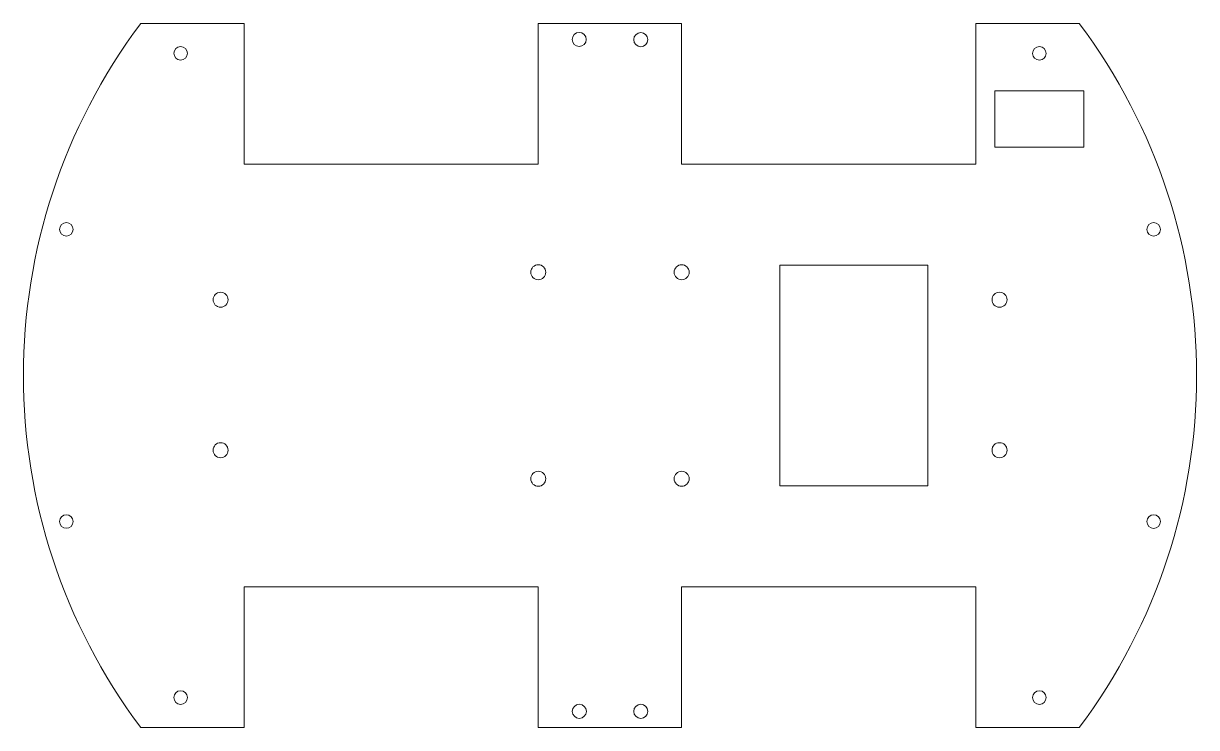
# Model space of a CAD drawing. Header units: millimetres. Extents: x -125 to 125, y -75 to 75.
import ezdxf

# ---------------------------------------------------------------- set-up
doc = ezdxf.new("R2010")
doc.units = ezdxf.units.MM

msp = doc.modelspace()

# ---------------------------------------------------------------- linework, layer by layer
at = {"color": 7, "linetype": 'Continuous', "lineweight": 15}
for p, q in [((-77.93, 75), (-100, 75)), ((-77.93, 75), (-77.93, 45)), ((-15.28, 45), (-15.28, 75)), ((15.27, 75), (-15.28, 75)), ((15.27, 75), (15.27, 45)), ((77.96, 45), (77.96, 75)), ((100, 75), (77.96, 75)), ((101.01, 60.63), (82.01, 60.63)), ((82.01, 60.63), (82.01, 48.63)), ((101.01, 48.63), (101.01, 60.63)), ((82.01, 48.63), (101.01, 48.63)), ((-77.93, 45), (-15.28, 45)), ((15.27, 45), (77.96, 45)), ((67.75, 23.52), (36.21, 23.52)), ((36.21, 23.52), (36.21, -23.51)), ((67.75, -23.51), (67.75, 23.52)), ((36.21, -23.51), (67.75, -23.51)), ((-15.28, -45), (-77.93, -45)), ((-77.93, -45), (-77.93, -75)), ((-15.28, -75), (-15.28, -45)), ((77.96, -45), (15.27, -45)), ((15.27, -45), (15.27, -75)), ((77.96, -75), (77.96, -45)), ((-100, -75), (-77.93, -75)), ((-15.28, -75), (15.27, -75)), ((77.96, -75), (100, -75))]:
    msp.add_line(p, q, dxfattribs=at)
for centre, radius in [((-6.56, 71.6), 1.5), ((6.56, 71.55), 1.5), ((-91.51, 68.64), 1.45), ((91.51, 68.63), 1.45), ((-115.86, 31.14), 1.45), ((115.86, 31.13), 1.45), ((-15.28, 22), 1.6), ((15.27, 22), 1.6), ((-82.99, 16.14), 1.6), ((83.01, 16.14), 1.6), ((-82.99, -15.92), 1.6), ((83.01, -15.92), 1.6), ((-15.28, -22), 1.6), ((15.27, -22), 1.6), ((-115.86, -31.11), 1.45), ((115.86, -31.12), 1.45), ((-91.51, -68.61), 1.45), ((91.51, -68.62), 1.45), ((-6.54, -71.55), 1.5), ((6.56, -71.55), 1.5)]:
    msp.add_circle(centre, radius, dxfattribs=at)
for start, end in [(143.1301, 216.8699), (323.1301, 36.8699)]:
    msp.add_arc((0, 0), 125, start, end, dxfattribs=at)

doc.saveas('drawing.dxf')
